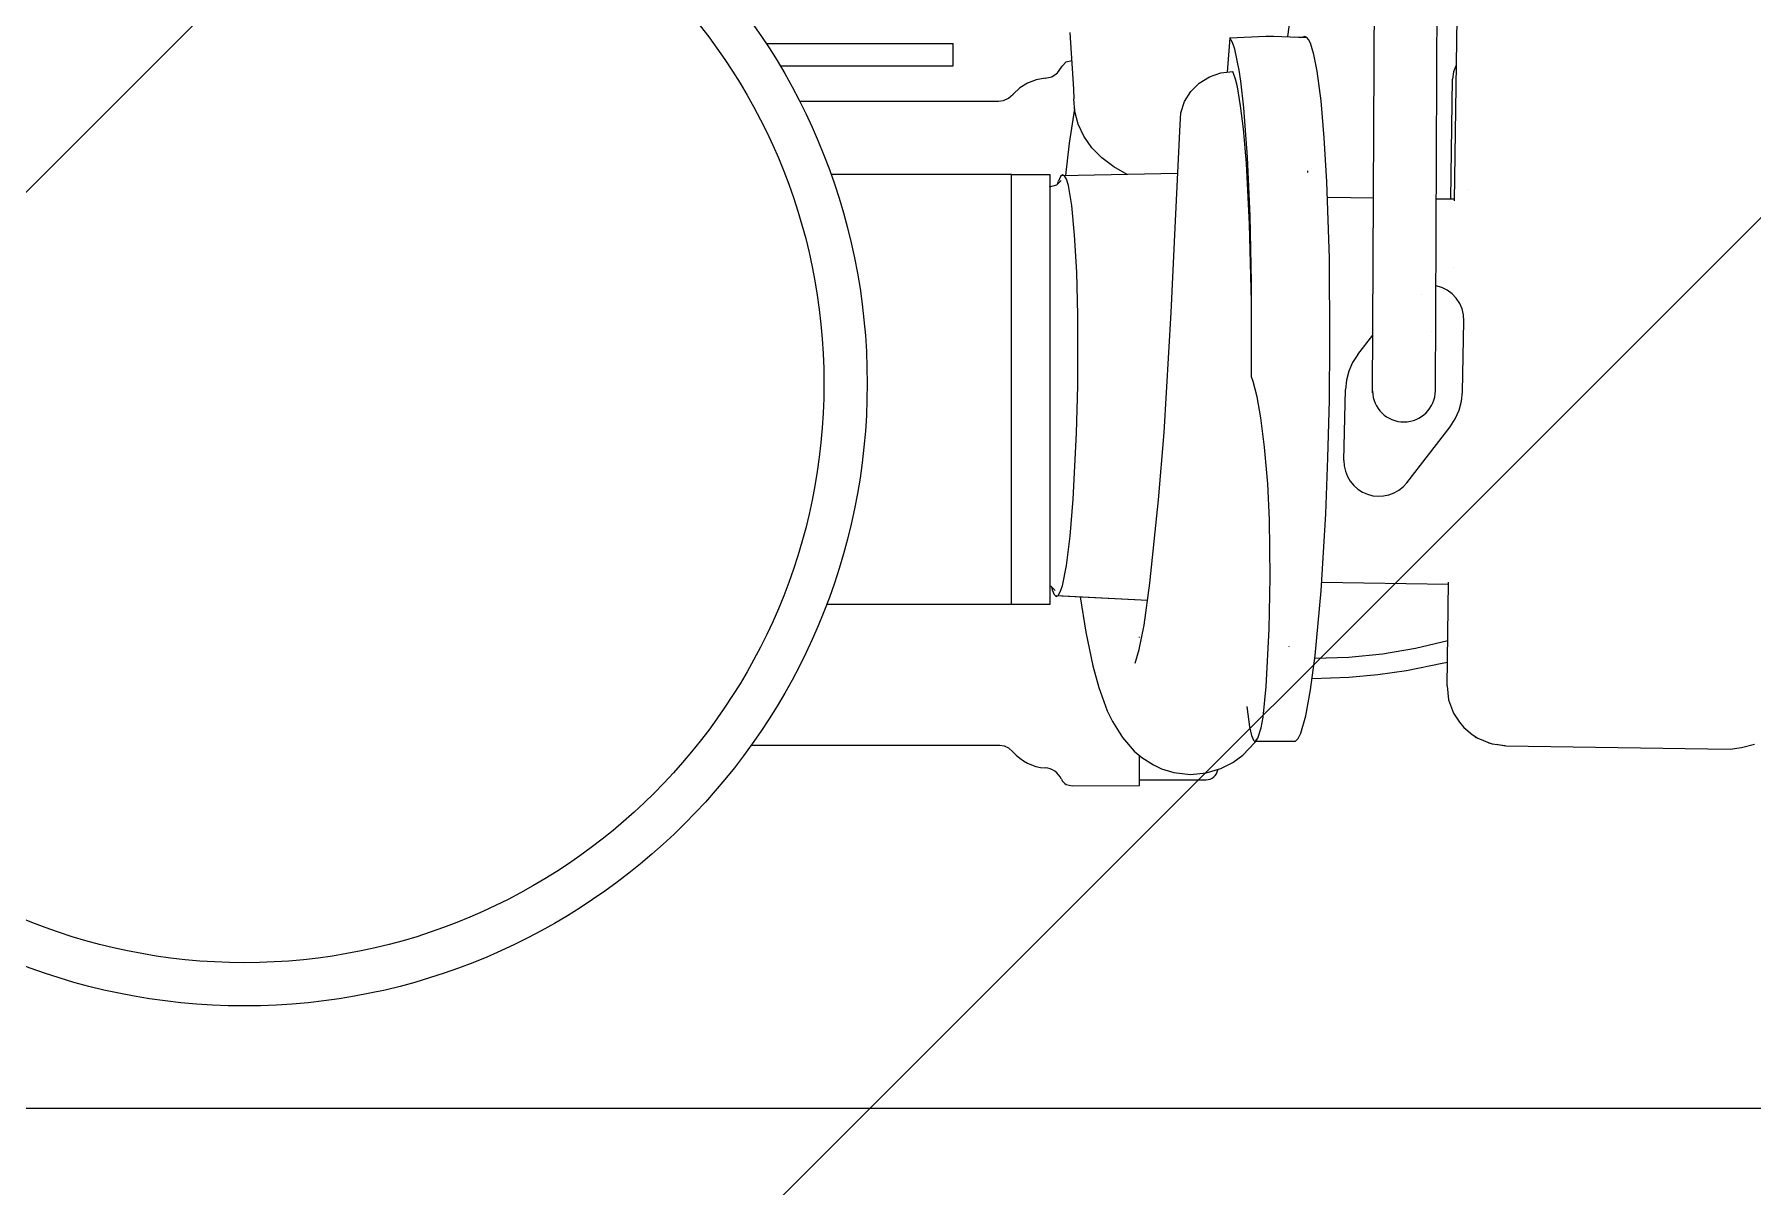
# Model space of a CAD drawing. Header units: millimetres. Extents: x 1084702 to 1166801, y 36632 to 124519.
# Drawn here: x 1103037.3 to 1103475.6, y 47152.3 to 47446.3 of the extents above; entities that cross this region are included whole.
import ezdxf

# ---------------------------------------------------------------- set-up
doc = ezdxf.new("R2010")
doc.units = ezdxf.units.MM
doc.header["$LTSCALE"] = 250
doc.layers.get('0').update_dxf_attribs({"color": 255})
doc.layers.add('%posline', color=240, linetype='Continuous')
doc.layers.add('%symbol', color=1, linetype='Continuous')
doc.styles.add('ROMANS', font='ROMANS.shx', dxfattribs={"height": 100})
doc.dimstyles.new('dott', dxfattribs={"dimscale": 100, "dimtxt": 150, "dimasz": 0.01, "dimexe": 0.5, "dimexo": 1, "dimgap": 1, "dimtad": 1, "dimdsep": 46, "dimtxsty": 'ROMANS', "dimcen": 1.5, "dimclrd": 1, "dimclre": 1, "dimclrt": 2, "dimazin": 2, "dimtfac": 1, "dimtmove": 2, "dimatfit": 3, "dimldrblk": 'DOT', "dimfxl": 1, "dimtvp": 100, "dimtolj": 1, "dimarcsym": 0})

# ---------------------------------------------------------------- blocks, each defined once
blk = doc.blocks.new('_Dot')
at = {"color": 0, "linetype": 'ByBlock', "lineweight": -2}
blk.add_line((-0.5, 0), (-1, 0), dxfattribs=at)
at = {"color": 0, "linetype": 'ByBlock', "const_width": 0.5}
blk.add_lwpolyline([(-0.25, 0, 1), (0.25, 0, 1)], format="xyb", close=True, dxfattribs=at)
blk = doc.blocks.new('GENERATOR-CENTER')
for p, q in [((-1439.13, -477.46), (-1438.43, -328.89)), ((-1423.12, -476.93), (-1422.46, -334.39)), ((-1459.66, -377.85), (-1460.79, -386.57)), ((-1516.34, -385.55), (-1515.42, -400)), ((-1418.26, -428.46), (-1417.55, -381.84)), ((-1593.79, -388.34), (-1546.11, -388.34)), ((-1546.11, -390.21), (-1546.11, -388.34)), ((-1475.5, -386.85), (-1476.2, -395.6)), ((-1475.5, -386.85), (-1466.32, -386.42)), ((-1474.88, -388.02), (-1475.5, -386.85)), ((-1474.29, -389.8), (-1474.88, -388.02)), ((-1473.18, -395.11), (-1474.29, -389.8)), ((-1466.32, -386.42), (-1464.39, -386.41)), ((-1464.39, -386.42), (-1455.92, -386.78)), ((-1458.97, -386.65), (-1456.89, -386.69)), ((-1456.42, -386.53), (-1456.9, -386.67)), ((-1455.93, -386.75), (-1456.42, -386.53)), ((-1455.46, -387.32), (-1455.93, -386.75)), ((-1454.99, -388.25), (-1455.46, -387.32)), ((-1454.09, -391.15), (-1454.99, -388.25)), ((-1590.27, -393.99), (-1546.11, -393.99)), ((-1546.11, -393.12), (-1546.11, -390.21)), ((-1546.11, -393.99), (-1546.11, -393.12)), ((-1519.5, -395.79), (-1518.47, -394.33)), ((-1518.47, -394.33), (-1518.33, -394.08)), ((-1518.33, -394.08), (-1517.24, -393)), ((-1517.24, -393), (-1515.86, -392.64)), ((-1453.25, -395.41), (-1454.09, -391.15)), ((-1417.83, -393.81), (-1418.49, -395.54)), ((-1527.14, -398.42), (-1529.12, -399.65)), ((-1524.95, -397.59), (-1527.14, -398.42)), ((-1522.64, -397.2), (-1524.95, -397.59)), ((-1522.64, -397.2), (-1520.95, -396.78)), ((-1485.48, -400.56), (-1483.33, -398.4)), ((-1483.33, -398.4), (-1480.73, -396.79)), ((-1480.73, -396.79), (-1477.82, -395.8)), ((-1477.82, -395.8), (-1474.76, -395.5)), ((-1474.09, -397.45), (-1474.76, -395.5)), ((-1473.61, -399.41), (-1474.09, -397.45)), ((-1472.76, -397.95), (-1473.18, -395.11)), ((-1471.98, -404.72), (-1472.76, -397.95)), ((-1452.27, -402.91), (-1453.25, -395.41)), ((-1419.2, -427.98), (-1418.74, -397.38)), ((-1418.49, -395.54), (-1418.74, -397.38)), ((-1585.3, -403.02), (-1534.55, -403.02)), ((-1534.65, -403.03), (-1533.25, -402.85)), ((-1533.25, -402.85), (-1531.95, -402.27)), ((-1531.95, -402.27), (-1530.83, -401.25)), ((-1529.12, -399.65), (-1530.83, -401.25)), ((-1515.42, -400), (-1515.3, -402.43)), ((-1515.1, -405.68), (-1515.31, -402.43)), ((-1488.01, -406.01), (-1487.07, -403.14)), ((-1487.07, -403.14), (-1485.48, -400.56)), ((-1472.78, -404.25), (-1473.61, -399.41)), ((-1451.44, -412.4), (-1452.27, -402.91)), ((-1516.42, -413.77), (-1515.1, -404.98)), ((-1514.25, -408.9), (-1515.1, -405.68)), ((-1488.24, -409), (-1488.01, -406.01)), ((-1472.07, -410.08), (-1472.78, -404.25)), ((-1471.02, -417.3), (-1471.98, -404.72)), ((-1512.78, -412), (-1514.25, -408.9)), ((-1489.37, -433.6), (-1488.23, -409)), ((-1471.32, -418.97), (-1472.07, -410.08)), ((-1517.35, -421.96), (-1516.42, -413.77)), ((-1510.74, -414.9), (-1512.78, -412)), ((-1508.17, -417.53), (-1510.74, -414.9)), ((-1450.78, -423.63), (-1451.44, -412.4)), ((-1505.14, -419.82), (-1508.17, -417.53)), ((-1501.73, -421.7), (-1505.14, -419.82)), ((-1470.52, -434.44), (-1471.32, -418.97)), ((-1470.34, -432.35), (-1471.02, -417.3)), ((-1531.21, -421.77), (-1577.3, -421.77)), ((-1531.21, -531.49), (-1531.21, -421.77)), ((-1531.21, -421.77), (-1521.41, -421.77)), ((-1521.5, -424.92), (-1519.65, -424.38)), ((-1521.41, -421.77), (-1521.41, -531.49)), ((-1519.65, -424.38), (-1519.5, -424.23)), ((-1519.5, -424.23), (-1518.54, -423.29)), ((-1519.5, -424.23), (-1519.27, -423.44)), ((-1518.74, -422.28), (-1519.27, -423.44)), ((-1518.21, -421.81), (-1518.74, -422.28)), ((-1518.5, -421.98), (-1488.87, -421.4)), ((-1517.69, -422.04), (-1518.21, -421.81)), ((-1517.19, -422.95), (-1517.69, -422.04)), ((-1516.7, -424.55), (-1517.19, -422.95)), ((-1515.83, -429.69), (-1516.7, -424.55)), ((-1455.61, -421.27), (-1455.61, -420.84)), ((-1450.15, -443.06), (-1450.78, -423.63)), ((-1450.62, -427.5), (-1438.89, -427.68)), ((-1422.89, -427.92), (-1418.25, -427.99)), ((-1414.61, -425.68), (-1414.61, -425.69)), ((-1515.12, -437.19), (-1515.83, -429.69)), ((-1490.48, -456.95), (-1489.37, -433.6)), ((-1469.97, -449.22), (-1470.34, -432.35)), ((-1514.6, -446.67), (-1515.12, -437.19)), ((-1470.04, -454.22), (-1470.52, -434.44)), ((-1514.31, -457.64), (-1514.6, -446.67)), ((-1449.99, -464.52), (-1450.15, -443.06)), ((-1418.4, -445.45), (-1418.4, -445.46)), ((-1469.98, -473.33), (-1469.97, -449.22)), ((-1421.5, -450.56), (-1423, -450.12)), ((-1420.11, -451.26), (-1421.5, -450.56)), ((-1418.85, -452.18), (-1420.11, -451.26)), ((-1469.98, -473.33), (-1470.04, -454.22)), ((-1426.6, -452.29), (-1426.6, -452.3)), ((-1423.1, -454.5), (-1423.1, -454.5)), ((-1423.02, -454.5), (-1423.02, -454.5)), ((-1417.78, -453.31), (-1418.85, -452.18)), ((-1416.91, -454.62), (-1417.78, -453.31)), ((-1416.28, -456.05), (-1416.91, -454.62)), ((-1514.31, -475.63), (-1514.31, -457.64)), ((-1492.29, -487.53), (-1490.48, -456.95)), ((-1415.91, -457.57), (-1416.28, -456.05)), ((-1416.18, -477.2), (-1415.81, -459.13)), ((-1415.81, -459.13), (-1415.91, -457.57)), ((-1450.15, -479.32), (-1449.99, -464.52)), ((-1442.91, -467.68), (-1439.06, -462.71)), ((-1424.12, -461.68), (-1424.11, -461.68)), ((-1442.91, -467.68), (-1444.23, -469.69)), ((-1445.21, -471.88), (-1445.82, -474.2)), ((-1444.23, -469.69), (-1445.21, -471.88)), ((-1514.61, -487.75), (-1514.31, -475.63)), ((-1469.57, -474.6), (-1469.98, -473.33)), ((-1468.6, -478.48), (-1469.57, -474.6)), ((-1446.44, -494.71), (-1446.06, -476.59)), ((-1445.82, -474.2), (-1446.06, -476.59)), ((-1416.42, -479.59), (-1416.18, -477.2)), ((-1467.62, -483.87), (-1468.6, -478.48)), ((-1450.51, -494.04), (-1450.15, -479.32)), ((-1418.02, -484.1), (-1417.04, -481.91)), ((-1417.04, -481.91), (-1416.42, -479.59)), ((-1466.66, -491.33), (-1467.62, -483.87)), ((-1430.39, -500.38), (-1419.33, -486.11)), ((-1419.33, -486.11), (-1418.02, -484.1)), ((-1515.48, -504.58), (-1514.61, -487.75)), ((-1493.7, -504.75), (-1492.29, -487.53)), ((-1465.87, -500.71), (-1466.66, -491.33)), ((-1451.08, -508.29), (-1450.51, -494.04)), ((-1446.44, -494.71), (-1446.35, -496.11)), ((-1446.35, -496.11), (-1446.04, -497.48)), ((-1446.04, -497.48), (-1445.53, -498.78)), ((-1445.53, -498.78), (-1444.83, -499.99)), ((-1465.43, -509.83), (-1465.87, -500.71)), ((-1444.83, -499.99), (-1443.94, -501.08)), ((-1443.94, -501.08), (-1442.9, -502.01)), ((-1442.9, -502.01), (-1441.72, -502.77)), ((-1441.72, -502.77), (-1440.45, -503.34)), ((-1440.45, -503.34), (-1439.1, -503.7)), ((-1439.1, -503.7), (-1437.71, -503.84)), ((-1437.71, -503.84), (-1436.31, -503.77)), ((-1436.31, -503.77), (-1434.94, -503.48)), ((-1434.94, -503.48), (-1433.64, -502.98)), ((-1433.64, -502.98), (-1432.43, -502.29)), ((-1432.43, -502.29), (-1431.34, -501.41)), ((-1431.34, -501.41), (-1430.39, -500.38)), ((-1516.28, -514.05), (-1515.48, -504.58)), ((-1495.92, -526.04), (-1493.7, -504.75)), ((-1452.26, -527.93), (-1451.08, -508.29)), ((-1465.24, -524.48), (-1465.43, -509.83)), ((-1517.22, -521.54), (-1516.28, -514.05)), ((-1518.25, -526.66), (-1517.22, -521.54)), ((-1465.52, -537.72), (-1465.24, -524.48)), ((-1452.12, -525.74), (-1419.73, -526.23)), ((-1452.12, -525.74), (-1419.73, -526.23)), ((-1452.12, -525.74), (-1419.73, -526.24)), ((-1420.13, -552.19), (-1419.73, -525.76)), ((-1521.41, -526.7), (-1521.2, -526.77)), ((-1521.2, -526.77), (-1521.06, -526.91)), ((-1521.06, -526.91), (-1520.85, -527.73)), ((-1521.06, -526.91), (-1520.12, -527.88)), ((-1520.85, -527.73), (-1520.36, -528.9)), ((-1520.36, -528.9), (-1519.84, -529.38)), ((-1520.12, -529.2), (-1496.45, -530.37)), ((-1519.84, -529.38), (-1519.31, -529.16)), ((-1519.74, -529.2), (-1496.45, -530.36)), ((-1519.74, -529.2), (-1496.45, -530.36)), ((-1519.31, -529.16), (-1518.78, -528.25)), ((-1518.78, -528.25), (-1518.25, -526.66)), ((-1513.74, -529.52), (-1512.26, -538.48)), ((-1497.36, -536.74), (-1495.92, -526.04)), ((-1453.78, -544.44), (-1452.26, -527.93)), ((-1531.21, -531.49), (-1578.33, -531.49)), ((-1521.41, -531.49), (-1531.21, -531.49)), ((-1512.26, -538.48), (-1510.47, -547.11)), ((-1498.63, -542.93), (-1497.36, -536.74)), ((-1466.26, -552.36), (-1465.52, -537.72)), ((-1499.69, -546.44), (-1498.63, -542.93)), ((-1498.61, -539.91), (-1498.61, -539.73)), ((-1460.38, -542.22), (-1460.38, -542.21)), ((-1428.17, -542.7), (-1436.6, -544.1)), ((-1419.96, -540.77), (-1428.17, -542.7)), ((-1510.47, -547.11), (-1508.94, -552.67)), ((-1454.94, -553.21), (-1453.78, -544.44)), ((-1445.19, -544.95), (-1453.87, -545.24)), ((-1436.6, -544.1), (-1445.19, -544.95)), ((-1430.47, -548.3), (-1421.36, -546.46)), ((-1421.36, -546.46), (-1420.04, -546.16)), ((-1454.53, -550.38), (-1445.19, -550.04)), ((-1445.19, -550.04), (-1437.78, -549.35)), ((-1437.78, -549.35), (-1430.47, -548.3)), ((-1420.13, -552.19), (-1419.73, -555.81)), ((-1508.94, -552.67), (-1506.79, -558.56)), ((-1467.05, -560.19), (-1466.26, -552.36)), ((-1456.17, -559.89), (-1454.94, -553.21)), ((-1419.73, -555.81), (-1418.47, -559.22)), ((-1506.79, -558.56), (-1505.5, -561.28)), ((-1471.22, -557.49), (-1470.51, -562.64)), ((-1467.57, -562.95), (-1467.05, -560.19)), ((-1457.46, -564.32), (-1456.17, -559.89)), ((-1418.47, -559.22), (-1416.98, -561.51)), ((-1505.5, -561.28), (-1502.92, -565.43)), ((-1470.51, -562.64), (-1470.03, -564.87)), ((-1470.03, -564.87), (-1469.52, -566.1)), ((-1468.4, -565.58), (-1467.57, -562.95)), ((-1458.1, -565.65), (-1457.46, -564.32)), ((-1416.98, -561.51), (-1415.87, -562.85)), ((-1415.89, -562.89), (-1415.84, -562.94)), ((-1415.87, -562.85), (-1413.72, -564.65)), ((-1413.72, -564.65), (-1412.31, -565.56)), ((-1413, -565.2), (-1412.68, -565.4)), ((-1597.61, -567.36), (-1534.16, -567.37)), ((-1534.16, -567.37), (-1533.13, -567.53)), ((-1533.13, -567.53), (-1531.96, -568.05)), ((-1533.13, -567.53), (-1532.82, -567.58)), ((-1531.96, -568.05), (-1530.85, -569.08)), ((-1502.92, -565.43), (-1499.95, -568.86)), ((-1499.95, -568.86), (-1498.02, -570.48)), ((-1472.22, -569.87), (-1469.17, -566.66)), ((-1469.52, -566.1), (-1469.25, -566.33)), ((-1469.25, -566.33), (-1468.96, -566.32)), ((-1469.17, -566.66), (-1468.67, -566.05)), ((-1468.96, -566.32), (-1468.4, -565.58)), ((-1468.89, -566.35), (-1458.76, -566.35)), ((-1458.75, -566.37), (-1458.1, -565.65)), ((-1412.31, -565.56), (-1409.4, -566.75)), ((-1409.52, -566.77), (-1409.21, -566.86)), ((-1409.4, -566.75), (-1408.65, -566.98)), ((-1409.21, -566.86), (-1409.08, -566.88)), ((-1408.65, -566.98), (-1405.33, -567.41)), ((-1407.63, -567.11), (-1405.1, -567.48)), ((-1405.1, -567.48), (-1347.92, -568.35)), ((-1347.92, -568.35), (-1345.03, -567.97)), ((-1345.03, -567.97), (-1341.73, -567.06)), ((-1522.66, -573.16), (-1522.66, -573.15)), ((-1498.61, -574.47), (-1498.61, -570.03)), ((-1498.02, -570.48), (-1495.02, -572.33)), ((-1495.02, -572.33), (-1492.94, -573.35)), ((-1492.94, -573.35), (-1489.79, -574.3)), ((-1481.61, -574.44), (-1477.86, -573.31)), ((-1477.86, -573.31), (-1474.77, -571.74)), ((-1474.77, -571.74), (-1472.22, -569.87)), ((-1517.24, -577.37), (-1515.76, -577.75)), ((-1515.76, -577.75), (-1498.61, -577.62)), ((-1498.61, -577.62), (-1498.61, -574.47)), ((-1498.61, -576.18), (-1481.61, -576.2)), ((-1489.79, -574.3), (-1485.55, -574.86)), ((-1485.55, -574.86), (-1481.61, -574.44)), ((-3075.61, -660), (274.39, -660))]:
    blk.add_line(p, q)
for radius in [158.85, 147.81]:
    blk.add_circle((-1726.88, -475.05), radius)
for centre, radius, start, end in [((-1523.01, -392.23), 5, 294.3379, 314.6355), ((-1431.12, -476.89), 8, 180.8549, 359.7316), ((-1521.8, -561.18), 12.01, 221.1354, 265.8984), ((-1523.01, -578.14), 5, 25.0854, 85.9842), ((-1481.61, -573.2), 3, 270.019, 352.2748), ((-1515.77, -574.75), 3, 205.0898, 240.3933)]:
    blk.add_arc(centre, radius, start, end)
blk = doc.blocks.new('BL_1-deck_B4_2')
blk.add_blockref('GENERATOR-CENTER', (87054.78, 16083.83))

msp = doc.modelspace()

# ---------------------------------------------------------------- hatches: boundary and pattern name
at = {"layer": '%symbol', "true_color": 0x939598}
h = msp.add_hatch(dxfattribs=at)
h.set_pattern_fill('ANSI31', color=252, scale=100)
h.paths.add_polyline_path([(1097892.6, 52632.31), (1097892.6, 43032.31), (1109392.6, 43032.31), (1109392.6, 52632.31)])

# ---------------------------------------------------------------- block references
msp.add_blockref('BL_1-deck_B4_2', (1017763.01, 31748.48))

# ---------------------------------------------------------------- leaders
at = {"layer": '%posline', "linetype": 'ByBlock'}
for points in [[(1105977.01, 46518.41), (1099711.3, 53457.36)], [(1106280.81, 47363.31), (1101490.53, 42238.05)]]:
    msp.add_leader(points, dimstyle='dott', override={"dimasz": 2, "dimgap": 1, "dimtad": 0, "dimclrd": 256}, dxfattribs=at)

doc.saveas('drawing.dxf')
